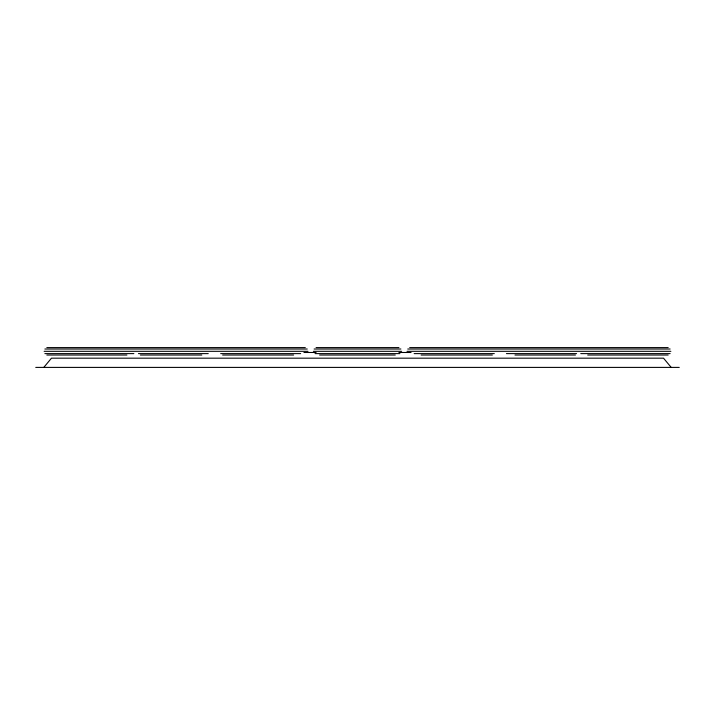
<?xml version="1.0" encoding="UTF-8"?>
<svg xmlns="http://www.w3.org/2000/svg" width="715" height="715" viewBox="0 0 715 715"><rect width="100%" height="100%" fill="white"/><g stroke="black" fill="none" stroke-linecap="round" stroke-linejoin="round"><path stroke-width="1.07" d="M43.794 367.403L51.471 358.179L663.529 358.179L671.206 367.403M46.833 347.597L305.296 347.597M316.075 347.597L398.925 347.597M409.704 347.597L668.168 347.597M44.875 349.018L307.253 349.018M314.117 349.018L400.883 349.018M407.747 349.018L670.125 349.018M44.133 351.315L307.995 351.315M313.376 351.315L401.624 351.315M407.005 351.315L670.867 351.315M303.929 352.486L316.119 352.486M398.881 352.486L411.071 352.486M44.875 353.612L133.866 353.612M138.442 353.612L208.253 353.612M220.676 353.612L300.64 353.612M315.029 353.612L399.891 353.612M414.146 353.612L494.297 353.612M506.426 353.612L576.585 353.612M580.75 353.612L670.125 353.612M46.833 355.033L126.913 355.033M140.39 355.033L201.791 355.033M222.624 355.033L293.624 355.033M319.578 355.033L395.261 355.033M421.099 355.033L492.349 355.033M514.961 355.033L575.441 355.033M587.703 355.033L668.168 355.033M35.75 367.403L679.25 367.403"/></g></svg>
